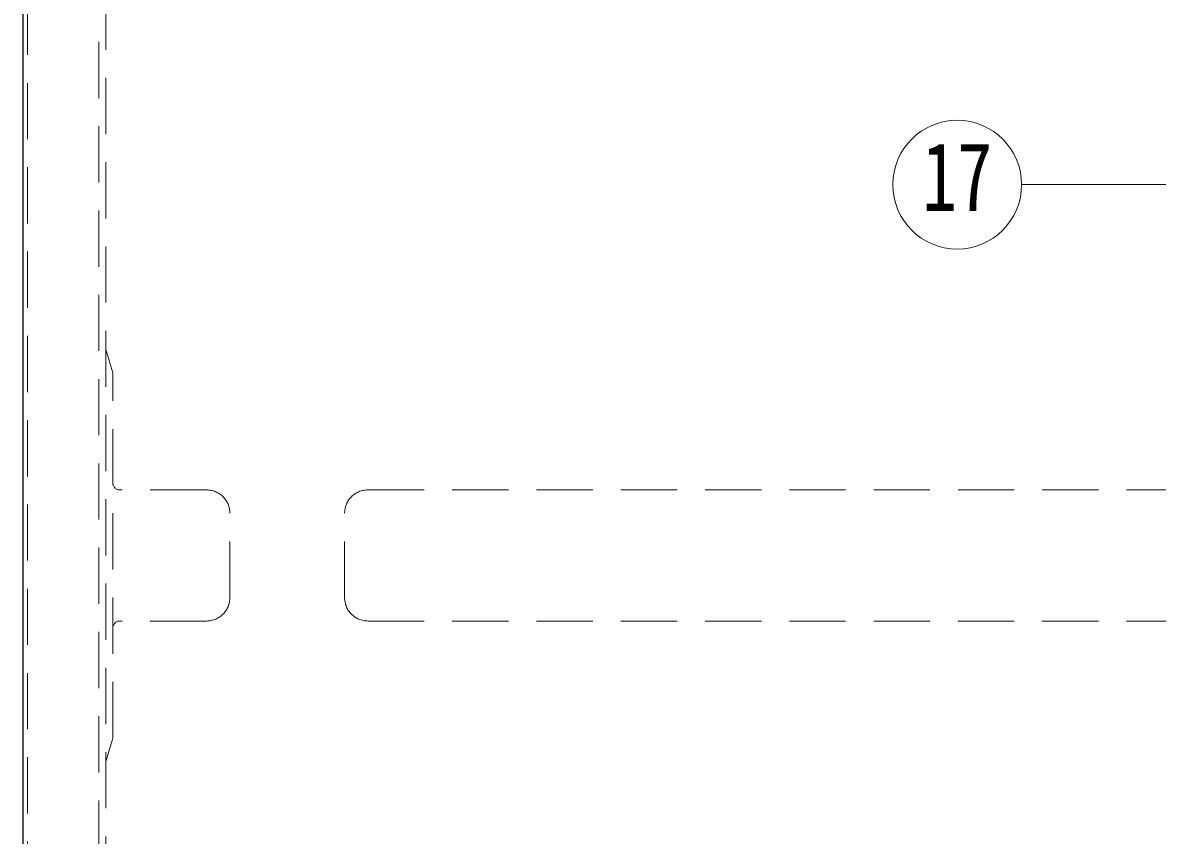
# Model space of a CAD drawing. Units: millimetres at full size, sheet at 1:20; details may follow other scales. Extents: x -4246 to 3854, y -2716 to 2904.
# Drawn here: x -3566.1 to -3081.5, y -1183.2 to -836.1 of the extents above; entities that cross this region are included whole.
import ezdxf
from ezdxf.enums import TextEntityAlignment as Align

# ---------------------------------------------------------------- set-up
doc = ezdxf.new("R2010")
doc.units = ezdxf.units.MM
doc.header["$LTSCALE"] = 20
doc.linetypes.add('DASHED1', pattern=[1.8, 1.2, -0.6])
doc.layers.add('0-0', color=7, linetype='Continuous', lineweight=9)
doc.styles.add('ＭＳ ゴシック', font='')
doc.styles.get('ＭＳ ゴシック').set_extended_font_data('MS Gothic')

msp = doc.modelspace()

# ---------------------------------------------------------------- linework, layer by layer
at = {"layer": '0-0', "color": 5, "lineweight": 25}
msp.add_line((-3566.1, -448.67), (-3566.1, -1711.17), dxfattribs=at)
at = {"layer": '0-0', "linetype": 'DASHED1', "lineweight": 18}
for p, q in [((-3533.6, -808.32), (-3533.6, -1678.67)), ((-3530.6, -1675.67), (-3530.6, -806.58)), ((-3564.1, -825.88), (-3564.1, -1710.17)), ((-3418.6, -1035.67), (-2572.6, -1035.67)), ((-3428.6, -1081.67), (-3428.6, -1045.67)), ((-3418.6, -1091.67), (-2572.6, -1091.67))]:
    msp.add_line(p, q, dxfattribs=at)
at = {"layer": '0-0', "color": 4, "linetype": 'DASHED1'}
for p, q in [((-3530.6, -975.67), (-3527.6, -985.67)), ((-3527.6, -1141.67), (-3527.6, -985.67)), ((-3487.6, -1035.67), (-3524.6, -1035.67)), ((-3477.6, -1081.67), (-3477.6, -1045.67)), ((-3487.6, -1091.67), (-3524.6, -1091.67)), ((-3530.6, -1151.67), (-3527.6, -1141.67))]:
    msp.add_line(p, q, dxfattribs=at)
at = {"layer": '0-0', "lineweight": 18}
msp.add_lwpolyline([(-3003.99, -724.69), (-3052.37, -905.28), (-3139.41, -905.28)], dxfattribs=at)
msp.add_circle((-3166.91, -905.28), 27.5, dxfattribs=at)
at = {"layer": '0-0', "color": 4, "linetype": 'DASHED1'}
for centre, radius, start, end in [((-3524.6, -1032.67), 3, 180, 270), ((-3487.6, -1045.67), 10, 0, 90), ((-3487.6, -1081.67), 10, 270, 0), ((-3524.6, -1094.67), 3, 90, 180)]:
    msp.add_arc(centre, radius, start, end, dxfattribs=at)
at = {"layer": '0-0', "linetype": 'DASHED1', "lineweight": 18}
for centre, start, end in [((-3418.6, -1045.67), 90, 180), ((-3418.6, -1081.67), 180, 270)]:
    msp.add_arc(centre, 10, start, end, dxfattribs=at)

# ---------------------------------------------------------------- texts
at = {"layer": '0-0', "style": 'ＭＳ ゴシック', "width": 0.75}
msp.add_text('17', height=29.33, dxfattribs=at).set_placement((-3181.91, -925.28), align=Align.BOTTOM_LEFT)

doc.saveas('drawing.dxf')
